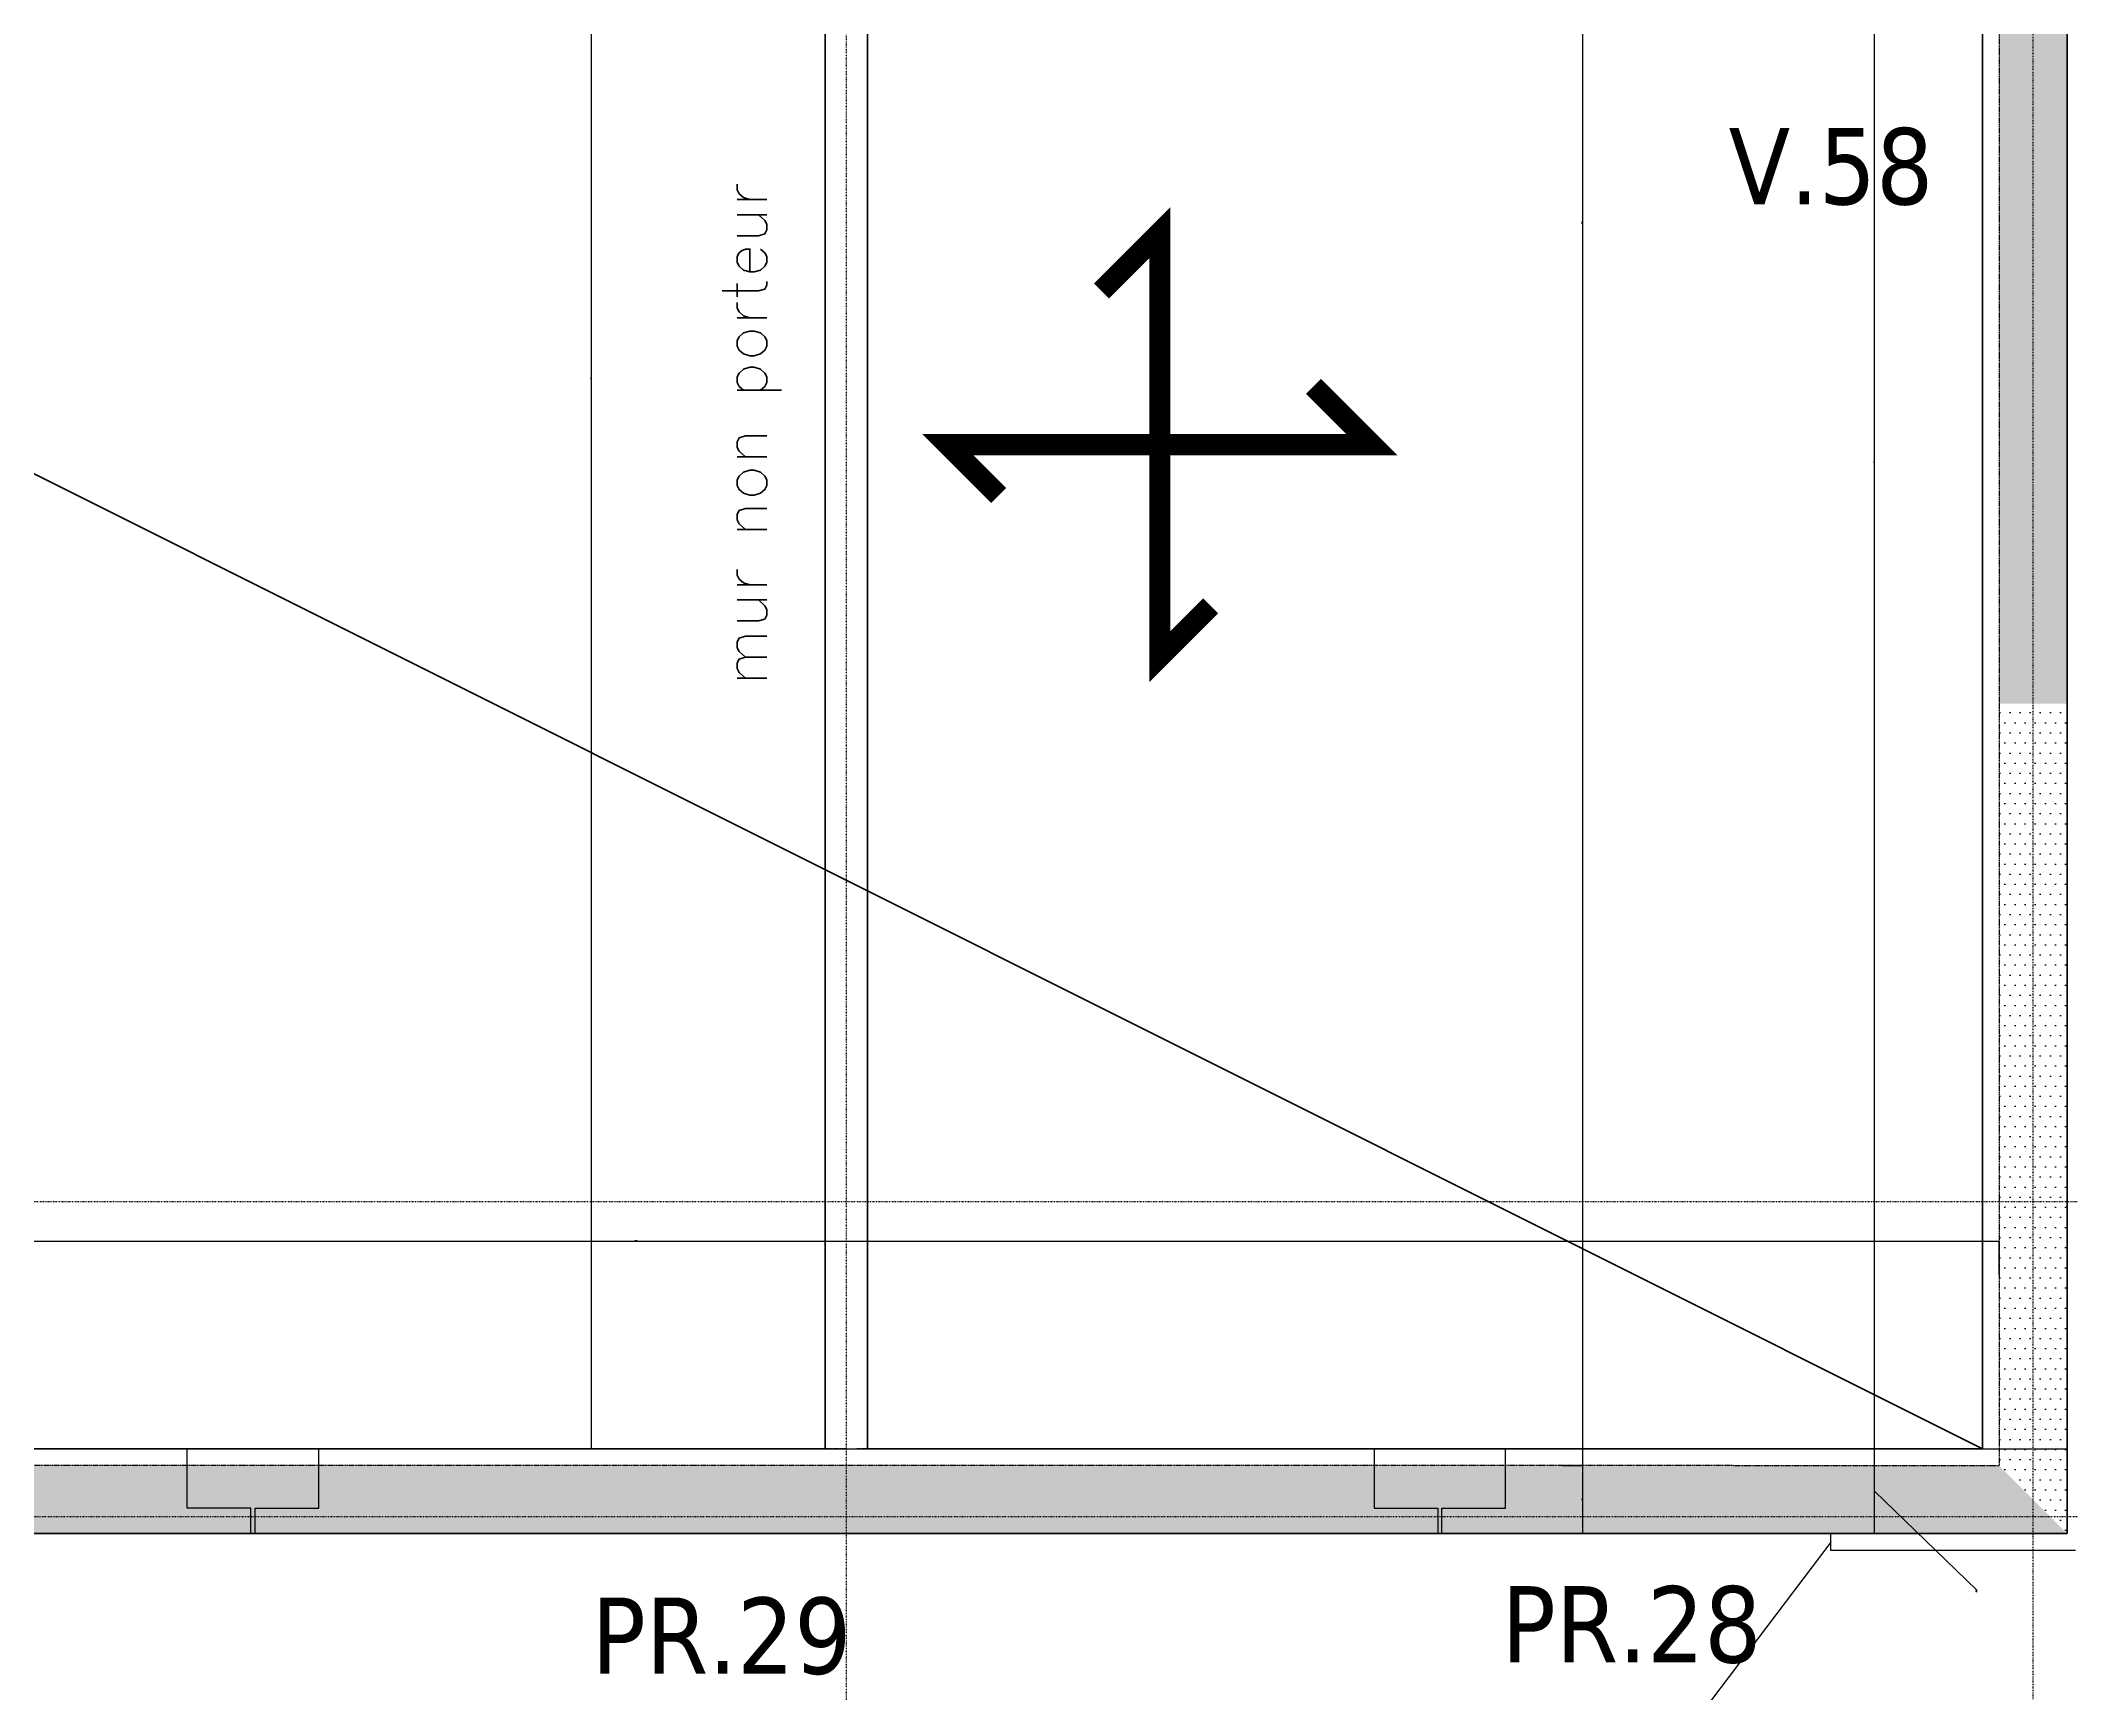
# Model space of a CAD drawing. Extents: x -12912 to 27386, y 1818 to 8189.
# Drawn here: x 1848.3 to 2327.4, y 5850.2 to 6240.1 of the extents above; entities that cross this region are included whole.
import ezdxf

# ---------------------------------------------------------------- set-up
doc = ezdxf.new("R2010")
doc.units = 0
doc.header["$MEASUREMENT"] = 0
for name, pattern in [('CACHE2', [4.7625, 3.175, -1.5875]), ('GrDotted', [0.4, 0.1, -0.1, 0.1, -0.1]), ('GrFeatureAxis', [0.85, 0.25, -0.2, 0.1, -0.2, 0.1]), ('STRICHPUNKT2_S11', [0.9, 0.7, -0.1, 0, -0.1])]:
    doc.linetypes.add(name, pattern=pattern)
doc.layers.get('0').update_dxf_attribs({"linetype": 'CONTINUOUS'})
doc.layers.get('DEFPOINTS').update_dxf_attribs({"linetype": 'CONTINUOUS'})
for name, color, linetype in [('K_ENT_M_Building_Coffrage PH Sous sol', 7, 'CONTINUOUS'), ('préfa v', 2, 'CONTINUOUS'), ('STR_COTATION', 1, 'CONTINUOUS'), ('STR_SURCH', 9, 'CACHE2'), ('STR_TXT', 102, 'CONTINUOUS'), ('STR_TXT_PR', 2, 'CONTINUOUS'), ('STR_TXT_V', 102, 'CONTINUOUS')]:
    doc.layers.add(name, color=color, linetype=linetype)
for name, color, linetype, lineweight in [('STR_AXES', 4, 'STRICHPUNKT2_S11', 25), ('STR_dob_dalles', 130, 'CONTINUOUS', 35), ('STR_VOILES', 6, 'CONTINUOUS', 70)]:
    doc.layers.add(name, color=color, linetype=linetype, lineweight=lineweight)
doc.styles.add('EPAIS', font='TAHOMA.TTF')
doc.styles.add('GrAnnotations', font='simplex.shx', dxfattribs={"height": 0.15})
doc.styles.add('GrDimensions', font='simplex.shx')
doc.dimstyles.new('GrDimensions', dxfattribs={"dimtxt": 0.09, "dimasz": 0.05, "dimexe": 0.07, "dimexo": 0, "dimgap": 0.05, "dimtad": 1, "dimzin": 0, "dimdsep": 46, "dimtxsty": 'GrDimensions', "dimblk": 'ARCHTICK', "dimblk1": 'ARCHTICK', "dimblk2": 'ARCHTICK', "dimcen": 0.09, "dimadec": 0, "dimazin": 0, "dimtfac": 1, "dimtdec": 4, "dimtmove": 0, "dimatfit": 3, "dimldrblk": 'OPEN30', "dimfxl": 0, "dimtolj": 1, "dimtzin": 0, "dimarcsym": 0})
pattern_1 = [(0, (5243.0074, 5883.9378), (1.190625, 2.38125), [0, -2.38125])]

# ---------------------------------------------------------------- blocks, each defined once
blk = doc.blocks.new('_ArchTick')
at = {"color": 0, "linetype": 'ByBlock', "const_width": 0.15}
blk.add_lwpolyline([(-0.5, -0.5), (0.5, 0.5)], dxfattribs=at)
blk = doc.blocks.new('*D252')
at = {"layer": 'DEFPOINTS', "color": 0, "linetype": 'Continuous'}
for p in [(2310.36, 5956.91), (1667.12, 5949.05), (2310.36, 5949.05)]:
    blk.add_point(p, dxfattribs=at)
at = {"layer": 'STR_COTATION', "color": 0, "linetype": 'Continuous', "lineweight": -2}
for p, q in [((1667.12, 5949.05), (1667.12, 5957)), ((1667.12, 5956.91), (2310.36, 5956.91)), ((2310.36, 5949.05), (2310.36, 5957))]:
    blk.add_line(p, q, dxfattribs=at)
at = {"layer": 'STR_COTATION', "color": 0, "linetype": 'Continuous', "lineweight": -2, "xscale": 0.065, "yscale": 0.065, "zscale": 0.065, "rotation": 180}
blk.add_blockref('_ArchTick', (1667.12, 5956.91), dxfattribs=at)
at = {"layer": 'STR_COTATION', "color": 0, "linetype": 'Continuous', "lineweight": -2, "xscale": 0.065, "yscale": 0.065, "zscale": 0.065}
blk.add_blockref('_ArchTick', (2310.36, 5956.91), dxfattribs=at)
at = {"layer": 'STR_COTATION', "color": 0, "linetype": 'Continuous', "lineweight": -3, "insert": (1988.74, 5957.03), "char_height": 0.117, "attachment_point": 5, "style": 'GrDimensions'}
blk.add_mtext('\\A1;643.24', dxfattribs=at)
blk = doc.blocks.new('_Open30')
at = {"color": 0, "linetype": 'ByBlock', "lineweight": -2}
for p, q in [((-1, 0.3), (0, 0)), ((0, 0), (-1, -0.3)), ((0, 0), (-1, 0))]:
    blk.add_line(p, q, dxfattribs=at)
blk = doc.blocks.new('*D290')
at = {"layer": 'DEFPOINTS', "color": 0, "linetype": 'Continuous'}
for p in [(2204.13, 6490.54), (2207.22, 5903.93), (2212.06, 5903.93)]:
    blk.add_point(p, dxfattribs=at)
at = {"layer": 'STR_COTATION', "color": 0, "linetype": 'Continuous', "lineweight": -2}
for p, q in [((2204.13, 6490.54), (2212.15, 6490.54)), ((2212.06, 6490.54), (2212.06, 5903.93)), ((2207.22, 5903.93), (2212.15, 5903.93))]:
    blk.add_line(p, q, dxfattribs=at)
at = {"layer": 'STR_COTATION', "color": 0, "linetype": 'Continuous', "lineweight": -2, "xscale": 0.065, "yscale": 0.065, "zscale": 0.065}
for p, rotation in [((2212.06, 6490.54), 90), ((2212.06, 5903.93), 270)]:
    blk.add_blockref('_ArchTick', p, dxfattribs=dict(at, rotation=rotation))
at = {"layer": 'STR_COTATION', "color": 0, "linetype": 'Continuous', "lineweight": -3, "insert": (2211.93, 6197.23), "char_height": 0.117, "attachment_point": 5, "rotation": 90, "style": 'GrDimensions'}
blk.add_mtext('\\A1;586.61', dxfattribs=at)
blk = doc.blocks.new('*D291')
at = {"layer": 'DEFPOINTS', "color": 0, "linetype": 'Continuous'}
for p in [(2207.22, 5903.93), (2207.22, 5887.91), (2212.06, 5887.91)]:
    blk.add_point(p, dxfattribs=at)
at = {"layer": 'STR_COTATION', "color": 0, "linetype": 'Continuous', "lineweight": -2}
for p, q in [((2207.22, 5903.93), (2212.15, 5903.93)), ((2212.06, 5903.93), (2212.06, 5887.91)), ((2207.22, 5887.91), (2212.15, 5887.91))]:
    blk.add_line(p, q, dxfattribs=at)
at = {"layer": 'STR_COTATION', "color": 0, "linetype": 'Continuous', "lineweight": -2, "xscale": 0.065, "yscale": 0.065, "zscale": 0.065}
for p, rotation in [((2212.06, 5903.93), 90), ((2212.06, 5887.91), 270)]:
    blk.add_blockref('_ArchTick', p, dxfattribs=dict(at, rotation=rotation))
at = {"layer": 'STR_COTATION', "color": 0, "linetype": 'Continuous', "lineweight": -3, "insert": (2211.93, 5895.92), "char_height": 0.117, "attachment_point": 5, "rotation": 90, "style": 'GrDimensions'}
blk.add_mtext('\\A1;1601', dxfattribs=at)
blk = doc.blocks.new('*D335')
at = {"layer": 'DEFPOINTS', "color": 0, "linetype": 'Continuous'}
for p in [(1978.24, 6412.92), (1986.82, 6412.92), (1986.82, 5907.92)]:
    blk.add_point(p, dxfattribs=at)
at = {"layer": 'STR_COTATION', "color": 0, "linetype": 'Continuous', "lineweight": -2}
for p, q in [((1986.82, 6412.92), (1978.15, 6412.92)), ((1978.24, 5907.92), (1978.24, 6412.92)), ((1986.82, 5907.92), (1978.15, 5907.92))]:
    blk.add_line(p, q, dxfattribs=at)
at = {"layer": 'STR_COTATION', "color": 0, "linetype": 'Continuous', "lineweight": -2, "xscale": 0.065, "yscale": 0.065, "zscale": 0.065}
for p, rotation in [((1978.24, 6412.92), 90), ((1978.24, 5907.92), 270)]:
    blk.add_blockref('_ArchTick', p, dxfattribs=dict(at, rotation=rotation))
at = {"layer": 'STR_COTATION', "color": 0, "linetype": 'Continuous', "lineweight": -3, "insert": (1978.11, 6160.42), "char_height": 0.117, "attachment_point": 5, "rotation": 90, "style": 'GrDimensions'}
blk.add_mtext('\\A1;505.00', dxfattribs=at)
blk = doc.blocks.new('*D337')
at = {"layer": 'DEFPOINTS', "color": 0, "linetype": 'Continuous'}
for p in [(2278.57, 5907.92), (2280.91, 5907.92), (2278.57, 5887.91)]:
    blk.add_point(p, dxfattribs=at)
at = {"layer": 'STR_COTATION', "color": 0, "linetype": 'Continuous', "lineweight": -2}
for p, q in [((2278.57, 5907.92), (2281, 5907.92)), ((2280.91, 5887.91), (2280.91, 5907.92)), ((2280.91, 5897.92), (2304.96, 5874.6)), ((2278.57, 5887.91), (2281, 5887.91)), ((2304.96, 5874.6), (2304.96, 5874.05))]:
    blk.add_line(p, q, dxfattribs=at)
at = {"layer": 'STR_COTATION', "color": 0, "linetype": 'Continuous', "lineweight": -2, "xscale": 0.065, "yscale": 0.065, "zscale": 0.065}
for p, rotation in [((2280.91, 5907.92), 90), ((2280.91, 5887.91), 270)]:
    blk.add_blockref('_ArchTick', p, dxfattribs=dict(at, rotation=rotation))
at = {"layer": 'STR_COTATION', "color": 0, "linetype": 'Continuous', "lineweight": -3, "insert": (2304.84, 5874.32), "char_height": 0.117, "attachment_point": 5, "rotation": 90, "style": 'GrDimensions'}
blk.add_mtext('\\A1;2000', dxfattribs=at)
blk = doc.blocks.new('*D338')
at = {"layer": 'DEFPOINTS', "color": 0, "linetype": 'Continuous'}
for p in [(2280.91, 6373.66), (2287.13, 6373.66), (2278.57, 5907.92)]:
    blk.add_point(p, dxfattribs=at)
at = {"layer": 'STR_COTATION', "color": 0, "linetype": 'Continuous', "lineweight": -2}
for p, q in [((2287.13, 6373.66), (2280.82, 6373.66)), ((2280.91, 5907.92), (2280.91, 6373.66)), ((2278.57, 5907.92), (2281, 5907.92))]:
    blk.add_line(p, q, dxfattribs=at)
at = {"layer": 'STR_COTATION', "color": 0, "linetype": 'Continuous', "lineweight": -2, "xscale": 0.065, "yscale": 0.065, "zscale": 0.065}
for p, rotation in [((2280.91, 6373.66), 90), ((2280.91, 5907.92), 270)]:
    blk.add_blockref('_ArchTick', p, dxfattribs=dict(at, rotation=rotation))
at = {"layer": 'STR_COTATION', "color": 0, "linetype": 'Continuous', "lineweight": -3, "insert": (2280.79, 6140.79), "char_height": 0.117, "attachment_point": 5, "rotation": 90, "style": 'GrDimensions'}
blk.add_mtext('\\A1;465.74', dxfattribs=at)
blk = doc.blocks.new('*D604')
at = {"layer": 'DEFPOINTS', "color": 0, "linetype": 'Continuous'}
for p in [(2270.63, 5887.91), (2326.36, 5887.91), (2328.36, 5883.91)]:
    blk.add_point(p, dxfattribs=at)
at = {"layer": 'STR_COTATION', "color": 0, "linetype": 'Continuous', "lineweight": -2}
for p, q in [((2270.63, 5885.91), (2233.58, 5837)), ((2326.36, 5887.91), (2270.54, 5887.91)), ((2328.36, 5883.91), (2270.54, 5883.91)), ((2270.63, 5883.91), (2270.63, 5887.91)), ((2233.58, 5837), (2233.58, 5836.57))]:
    blk.add_line(p, q, dxfattribs=at)
at = {"layer": 'STR_COTATION', "color": 0, "linetype": 'Continuous', "lineweight": -2, "xscale": 0.065, "yscale": 0.065, "zscale": 0.065}
for p, rotation in [((2270.63, 5887.91), 90), ((2270.63, 5883.91), 270)]:
    blk.add_blockref('_ArchTick', p, dxfattribs=dict(at, rotation=rotation))
at = {"layer": 'STR_COTATION', "color": 0, "linetype": 'Continuous', "lineweight": -3, "insert": (2233.46, 5836.78), "char_height": 0.117, "attachment_point": 5, "rotation": 90, "style": 'GrDimensions'}
blk.add_mtext('\\A1;400', dxfattribs=at)

msp = doc.modelspace()

# ---------------------------------------------------------------- hatches: boundary and pattern name
at = {"layer": 'STR_SURCH', "linetype": 'Continuous'}
h = msp.add_hatch(dxfattribs=at)
h.set_pattern_fill('DOTS', color=256, scale=1.5, style=0)
h.set_pattern_definition(pattern_1)
h.paths.add_polyline_path([(2326.36, 6083.685), (2326.36, 6526.588), (2310.36, 6526.588), (2310.36, 6083.685)])
h = msp.add_hatch(dxfattribs=at)
h.set_pattern_fill('DOTS', color=256, scale=1.5, style=0)
h.set_pattern_definition(pattern_1)
h.paths.add_polyline_path([(2326.36, 6083.685), (2310.36, 6083.685), (2310.36, 5903.917), (2326.36, 5887.914)])
h = msp.add_hatch(dxfattribs=at)
h.set_pattern_fill('DOTS', color=256, scale=1.5, style=0)
h.set_pattern_definition(pattern_1)
h.paths.add_polyline_path([(2047.178, 5903.963), (1758.291, 5903.914), (1758.294, 5887.914), (2047.178, 5887.963)])
h = msp.add_hatch(dxfattribs=at)
h.set_pattern_fill('DOTS', color=256, scale=1.5, style=0)
h.set_pattern_definition(pattern_1)
h.paths.add_polyline_path([(2047.178, 5887.963), (2326.36, 5887.914), (2310.36, 5903.917), (2047.178, 5903.963)])

# ---------------------------------------------------------------- linework, layer by layer
at = {"color": 1, "linetype": 'ByBlock', "const_width": 5}
for points in [[(2112.306, 6144.812), (2112.306, 6194.812), (2098.552, 6181.059)], [(2112.306, 6144.812), (2162.306, 6144.812), (2148.552, 6158.566)], [(2074.297, 6132.822), (2062.306, 6144.812), (2112.306, 6144.812)], [(2124.297, 6106.803), (2112.306, 6094.812), (2112.306, 6144.812)]]:
    msp.add_lwpolyline(points, dxfattribs=at)
at = {"layer": 'K_ENT_M_Building_Coffrage PH Sous sol', "color": 7, "linetype": 'GrFeatureAxis'}
msp.add_lwpolyline([(-115.376, 5966.258), (3609.113, 5966.258)], dxfattribs=at)
at = {"layer": 'préfa v'}
for points in [[(1633.86, 5907.914), (1633.86, 5893.914), (1618.86, 5893.914), (1618.86, 5887.914), (1897.86, 5887.914), (1897.86, 5893.914), (1882.86, 5893.914), (1882.86, 5907.914)], [(2162.86, 5907.914), (2162.86, 5893.914), (2177.86, 5893.914), (2177.86, 5887.914), (1898.86, 5887.914), (1898.86, 5893.914), (1913.86, 5893.914), (1913.86, 5907.914)], [(2326.36, 5907.914), (2326.36, 5887.914), (2178.86, 5887.914), (2178.86, 5893.914), (2193.86, 5893.914), (2193.86, 5907.914), (2326.36, 5907.914)]]:
    msp.add_lwpolyline(points, close=True, dxfattribs=at)
at = {"layer": 'STR_AXES', "linetype": 'GrFeatureAxis'}
for p, q in [((2318.36, 5522.963), (2318.36, 8122.963)), ((2038.36, 5622.963), (2038.36, 8022.963)), ((-1309.741, 5891.914), (7906.576, 5891.914))]:
    msp.add_line(p, q, dxfattribs=at)
at = {"layer": 'STR_dob_dalles', "linetype": 'Continuous', "lineweight": 35}
msp.add_line((1007.187, 6557.958), (2306.358, 5907.916), dxfattribs=at)
at = {"layer": 'STR_SURCH', "linetype": 'GrDotted'}
for p, q in [((2310.36, 6373.655), (2310.36, 6083.685)), ((2310.36, 6083.685), (2310.36, 5907.916)), ((2047.178, 5903.963), (1758.364, 5903.914)), ((2310.36, 5903.917), (2047.178, 5903.963))]:
    msp.add_line(p, q, dxfattribs=at)
at = {"layer": 'STR_SURCH', "linetype": 'GrDotted', "ltscale": 0.125}
msp.add_line((2038.362, 5907.916), (2033.362, 5907.916), dxfattribs=at)
at = {"layer": 'STR_SURCH', "linetype": 'GrDotted', "ltscale": 0.0625}
for p, q in [((2038.362, 5907.916), (2043.362, 5907.916)), ((2043.362, 5907.923), (2040.781, 5907.916)), ((2310.36, 5907.916), (2310.36, 5903.917))]:
    msp.add_line(p, q, dxfattribs=at)
at = {"layer": 'STR_VOILES', "linetype": 'Continuous'}
for p, q in [((2033.362, 5907.916), (2033.36, 6412.916)), ((2043.36, 6412.916), (2043.362, 5907.916)), ((2306.358, 5907.916), (2306.36, 6373.655)), ((2326.362, 6373.655), (2326.361, 5907.916)), ((1768.361, 5907.916), (1898.36, 5907.916)), ((1898.36, 5907.916), (2033.362, 5907.916)), ((2043.362, 5907.916), (2178.36, 5907.916)), ((2178.36, 5907.916), (2306.358, 5907.916)), ((2326.36, 5907.916), (2326.36, 5887.914)), ((1898.36, 5887.914), (1748.36, 5887.914)), ((2047.178, 5887.914), (1898.36, 5887.914)), ((2178.36, 5887.914), (2047.178, 5887.914)), ((2326.36, 5887.914), (2178.36, 5887.914))]:
    msp.add_line(p, q, dxfattribs=at)

# ---------------------------------------------------------------- texts
at = {"layer": 'STR_TXT', "linetype": 'Continuous', "lineweight": -3, "insert": (2009.086, 6087.912), "char_height": 10.5, "attachment_point": 1, "rotation": 90, "style": 'GrAnnotations'}
msp.add_mtext('mur non porteur', dxfattribs=at)
at = {"layer": 'STR_TXT_PR', "ltscale": 4.5, "style": 'EPAIS'}
for s, p in [('PR.28', (2192.922, 5857.5)), ('PR.29', (1978.239, 5854.82))]:
    msp.add_text(s, height=18, dxfattribs=at).set_placement(p)
at = {"layer": 'STR_TXT_V', "ltscale": 4.5, "style": 'EPAIS'}
msp.add_text('V.58', height=18, dxfattribs=at).set_placement((2246.496, 6201.497))

# ---------------------------------------------------------------- dimensions: what is measured, and where the dimension line sits
at = {"layer": 'STR_COTATION', "linetype": 'Continuous', "lineweight": -3}
for base, p1, p2, override, picture, middle in [((2212.057, 5903.927), (2204.125, 6490.539), (2207.217, 5903.927), {"dimscale": 1.3, "dimtmove": 1}, '*D290', (2211.934, 6197.233)), ((1978.238, 6412.916), (1986.815, 5907.916), (1986.815, 6412.916), {"dimscale": 1.3}, '*D335', (1978.114, 6160.416)), ((2280.909, 6373.655), (2278.567, 5907.916), (2287.134, 6373.655), {"dimscale": 1.3, "dimtmove": 1}, '*D338', (2280.785, 6140.786)), ((2212.057, 5887.914), (2207.217, 5903.927), (2207.217, 5887.914), {"dimscale": 1.3, "dimdec": 0, "dimlfac": 100, "dimzin": 0, "dimtmove": 1}, '*D291', (2211.934, 5895.921))]:
    dim = msp.add_linear_dim(base=base, p1=p1, p2=p2, angle=90, dimstyle='GrDimensions', override=override, dxfattribs=at)
    dim.commit()
    dim.dimension.update_dxf_attribs({"geometry": picture, "text_midpoint": middle})
dim = msp.add_linear_dim(base=(2310.36, 5956.905), p1=(1667.122, 5949.052), p2=(2310.36, 5949.052), dimstyle='GrDimensions', override={"dimscale": 1.3}, dxfattribs=at)
dim.commit()
dim.dimension.update_dxf_attribs({"geometry": '*D252', "text_midpoint": (1988.741, 5957.029)})
for base, p1, p2, override, picture, middle in [((2280.909, 5907.916), (2278.567, 5887.914), (2278.567, 5907.916), {"dimscale": 1.3, "dimtxt": 0.09, "dimasz": 0.05, "dimexe": 0.07, "dimexo": 0, "dimgap": 0.05, "dimtad": 1, "dimjust": 0, "dimtih": 0, "dimtoh": 0, "dimdec": 0, "dimlfac": 100, "dimrnd": 0, "dimzin": 0, "dimdsep": 46, "dimlunit": 2, "dimpost": '', "dimtxsty": 'GrDimensions', "dimblk": 'ArchTick', "dimblk1": 'ArchTick', "dimblk2": 'ArchTick', "dimsah": 0, "dimtsz": 0, "dimcen": 0.09, "dimdle": 0, "dimse1": 0, "dimse2": 0, "dimsd1": 0, "dimsd2": 0, "dimclrd": 0, "dimclre": 0, "dimclrt": 0, "dimaunit": 0, "dimadec": 0, "dimazin": 0, "dimtol": 0, "dimlim": 0, "dimtp": 0, "dimtm": 0, "dimtfac": 1, "dimtdec": 4, "dimtix": 0, "dimtofl": 1, "dimtmove": 1, "dimatfit": 3, "dimldrblk": 'Open30', "dimtvp": 0, "dimfrac": 0, "dimtolj": 1, "dimtzin": 0, "dimlwd": 65534, "dimlwe": 65534}, '*D337', (2304.959, 5874.531)), ((2270.629, 5887.914), (2328.358, 5883.914), (2326.36, 5887.914), {"dimscale": 1.3, "dimdec": 0, "dimlfac": 100, "dimtmove": 1}, '*D604', (2233.579, 5836.934))]:
    dim = msp.add_linear_dim(base=base, p1=p1, p2=p2, angle=90, dimstyle='GrDimensions', override=override, dxfattribs=at)
    dim.commit()
    dim.dimension.update_dxf_attribs({"geometry": picture, "text_midpoint": middle, "dimtype": 160})

doc.saveas('drawing.dxf')
